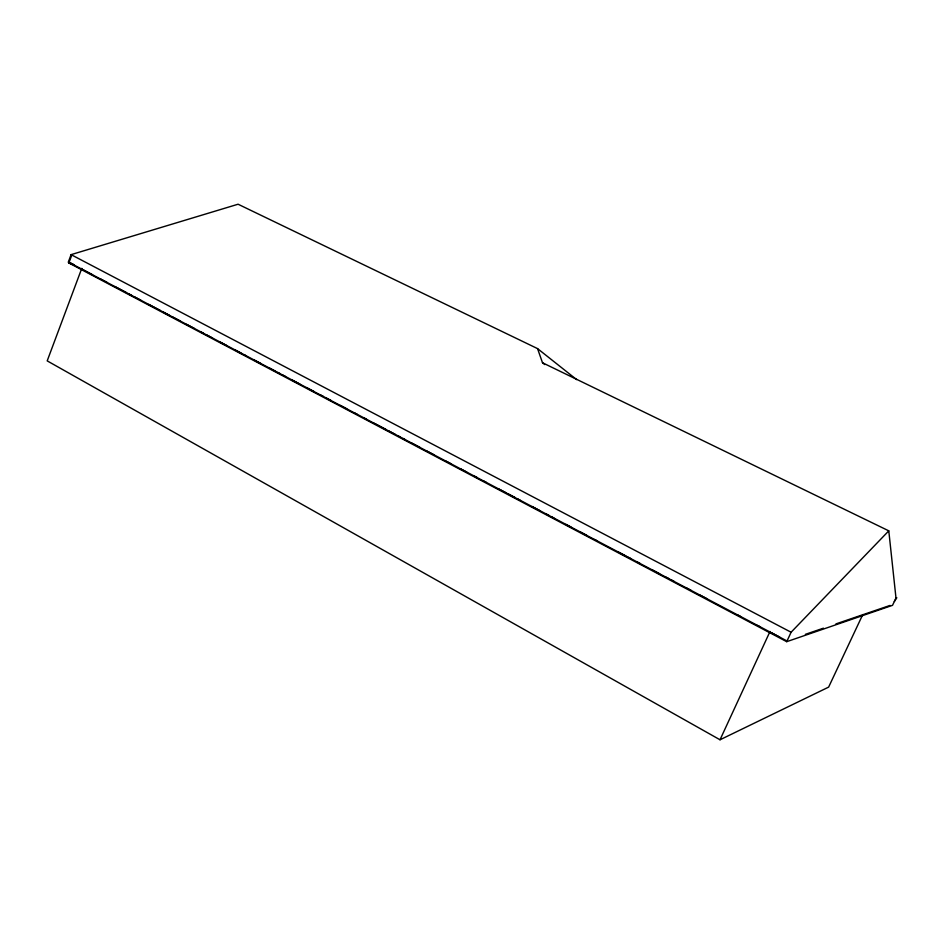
<?xml version="1.0" encoding="UTF-8"?>
<svg xmlns="http://www.w3.org/2000/svg" width="944" height="944" viewBox="0 0 944 944"><rect width="100%" height="100%" fill="white"/><g stroke="black" fill="none" stroke-linecap="round" stroke-linejoin="round"><path stroke-width="1.42" d="M576.678 379.618L537.549 348.607L238.077 204.223L71.083 254.644L68.263 262.231L68.995 262.609M537.549 348.607L542.505 362.756L888.788 530.847L895.986 598.012L892.528 605.328L786.718 641.672L68.853 262.987L71.815 255.022M786.151 640.528L70.434 263.128L74.34 265.193M81.786 268.344L47.2 360.879L720.024 739.777L828.631 687.114L862.757 614.591M720.024 739.777L770.021 631.465M786.718 641.672L791.096 632.244L888.788 530.847M805.374 634.344L823.428 628.185M835.912 623.913L890.05 605.434M894.346 601.505L896.8 597.753L895.986 598.012M68.853 262.987L71.65 263.506M70.293 263.506L72.948 264.001M71.083 254.644L791.096 632.244M80.865 268.627L92.595 274.81M100.418 278.94L106.932 282.374M114.755 286.504L126.496 292.687M129.092 294.068L131.7 295.437M134.308 296.817L140.833 300.251M148.656 304.369L160.386 310.564M162.993 311.933L169.507 315.379M172.115 316.747L179.938 320.877M186.464 324.311L194.287 328.429M200.801 331.875L203.408 333.244M206.016 334.624L212.53 338.058M220.353 342.188L226.879 345.622M234.69 349.74L241.216 353.186M243.823 354.555L246.431 355.935M254.255 360.053L260.768 363.487M268.592 367.617L275.105 371.051M277.713 372.432L280.321 373.8M282.929 375.181L285.536 376.55M292.062 379.995L299.885 384.114M306.399 387.547L314.222 391.677M320.736 395.111L323.344 396.492M325.951 397.861L331.167 400.61M340.288 405.424L346.814 408.858M354.637 412.988L357.245 414.357M363.759 417.803L366.366 419.171M374.19 423.301L385.919 429.485M388.527 430.865L395.052 434.299M397.66 435.668L400.268 437.048M402.876 438.417L405.483 439.798M411.997 443.232L419.82 447.362M426.334 450.795L434.157 454.925M445.887 461.109L451.102 463.858M460.235 468.672L466.749 472.106M474.572 476.236L477.18 477.605M483.694 481.039L486.302 482.419M498.043 488.603L505.866 492.733M508.474 494.101L514.987 497.547M517.595 498.916L520.203 500.296M531.932 506.48L539.756 510.598M546.281 514.043L548.889 515.412M551.485 516.793L554.093 518.162M565.834 524.357L571.049 527.106M580.171 531.909L586.684 535.354M594.508 539.472L597.115 540.853M617.978 551.851L625.801 555.969M628.409 557.349L631.017 558.718M637.53 562.164L640.138 563.533M651.879 569.716L659.691 573.846M666.216 577.28L668.824 578.66M671.432 580.029L674.04 581.41M685.769 587.593L690.984 590.342M700.106 595.157L706.631 598.59M737.913 615.087L740.521 616.467M757.477 625.4L760.085 626.781M771.814 632.964L779.638 637.094M542.505 362.756L544.806 364.573"/></g></svg>
